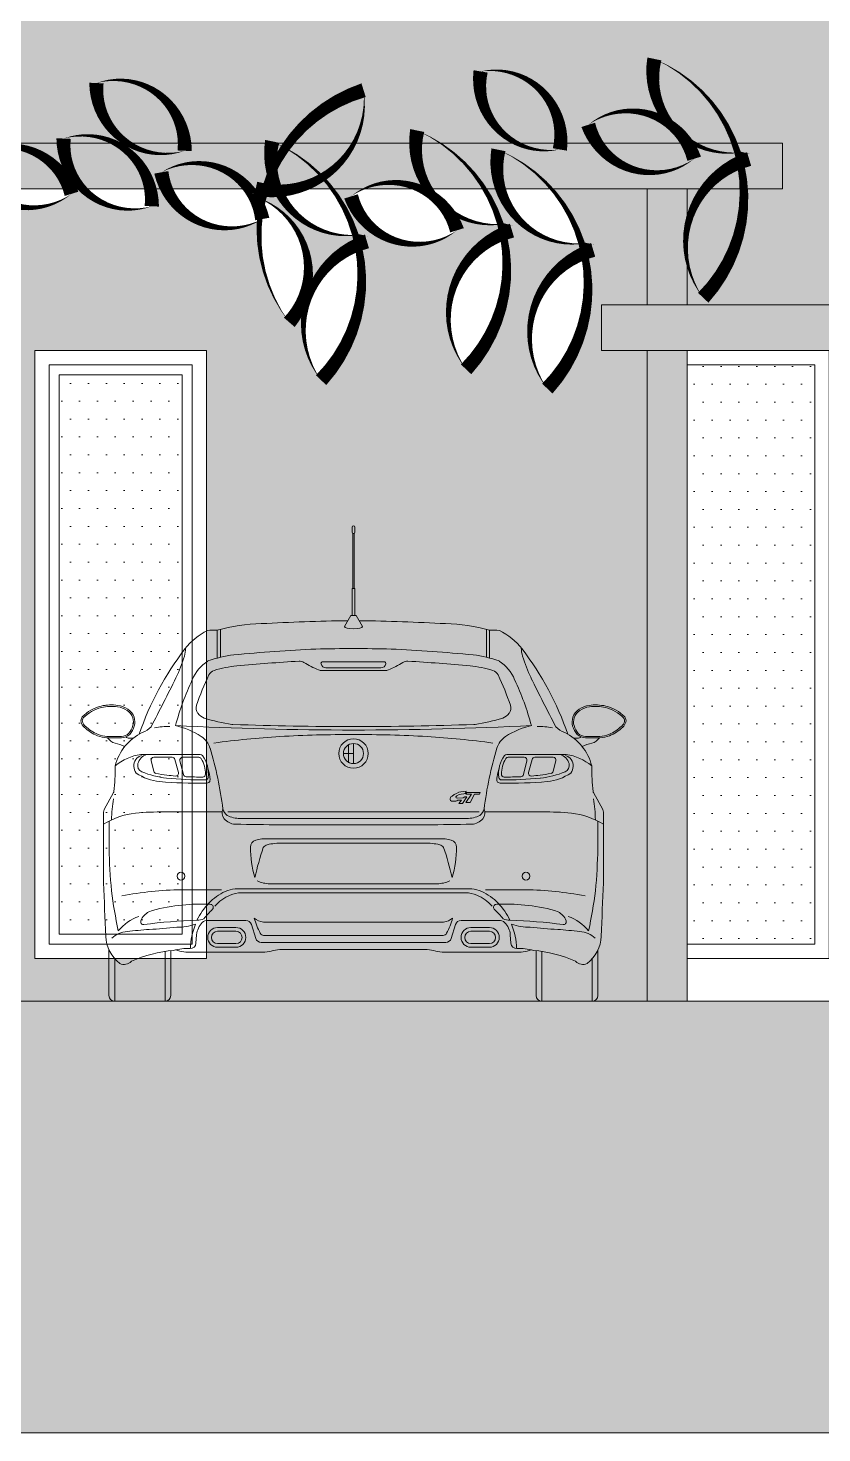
# Model space of a CAD drawing. Header units: metres. Extents: x -183 to 791, y -436 to 125.
# Drawn here: x 491.476 to 494.252, y -312.044 to -307.133 of the extents above; entities that cross this region are included whole.
import ezdxf

# ---------------------------------------------------------------- set-up
doc = ezdxf.new("R2010")
doc.units = ezdxf.units.M
doc.header["$MEASUREMENT"] = 0
doc.header["$XCLIPFRAME"] = 2
for name, color, linetype in [('01_SILNE', 1, 'Continuous'), ('okna', 4, 'Continuous'), ('SRAFA', 251, 'Continuous'), ('srafa fasada', 253, 'Continuous'), ('SRAFY', 3, 'Continuous'), ('SRAFY-TERÉN', 252, 'Continuous'), ('zariz.predmety', 203, 'Continuous')]:
    doc.layers.add(name, color=color, linetype=linetype)
doc.layers.add('FLOATING-WINDOWS', color=2, linetype='Continuous', plot=False)
picture_1 = doc.add_image_def('image1.jpg', size_in_pixel=(500, 333))

msp = doc.modelspace()

# ---------------------------------------------------------------- hatches: boundary and pattern name
at = {"layer": 'SRAFA', "linetype": 'Continuous', "lineweight": 0}
h = msp.add_hatch(dxfattribs=at)
h.set_pattern_fill('DOTS', color=256, style=0)
h.set_pattern_definition([(0, (42.524654, -11.44078), (0.03125, 0.0625), [0, -0.0625])])
h.paths.add_polyline_path([(494.2272, -308.3101), (493.7815, -308.3101), (493.7815, -310.3351), (494.2272, -310.3351)])
h = msp.add_hatch(dxfattribs=at)
h.set_pattern_fill('DOTS', color=256, style=0)
h.paths.add_polyline_path([(492.0153, -308.3451), (491.5853, -308.3451), (491.5853, -310.3001), (492.0153, -310.3001)])
at = {"layer": 'srafa fasada', "linetype": 'Continuous', "lineweight": 0}
msp.add_hatch(color=253, dxfattribs=at).paths.add_polyline_path([(488.2403, -304.5101), (495.5588, -304.5101), (495.5588, -308.1001), (493.7815, -308.1001), (493.7815, -307.6951), (494.114, -307.6951), (494.114, -307.5351), (489.8603, -307.5351), (489.8603, -305.1601), (489.2603, -305.1601), (489.2603, -307.5351), (488.2403, -307.5351)])
h = msp.add_hatch(color=253, dxfattribs=at)
h.dxf.hatch_style = 1
h.paths.add_polyline_path([(493.6415, -308.2601), (493.4815, -308.2601), (493.4815, -308.1001), (493.6415, -308.1001), (493.6415, -307.6951), (493.3073, -307.6951, -0.106346), (493.4126, -307.8869, 0.017027), (493.4312, -307.8847, 0.520567), (493.4523, -307.9083, 0.02656), (493.4212, -307.9195, -0.250948), (493.292, -308.3933, -0.48727), (493.4212, -307.9195, 0.01621), (493.4126, -307.8869, -0.350554), (493.1281, -307.6951), (493.0728, -307.6951, -0.065792), (493.1286, -307.8195, 0.017027), (493.1471, -307.8173, 0.520567), (493.1683, -307.8409, 0.02656), (493.1372, -307.8521, -0.250948), (493.0079, -308.3259, -0.48727), (493.1372, -307.8521, 0.01621), (493.1286, -307.8195, -0.196615), (492.9303, -307.7566, -0.101271), (492.9762, -307.84, -0.520567), (492.6057, -307.7215, -0.053939), (492.6494, -307.6951), (492.5398, -307.6951, -0.08795), (492.6214, -307.8574, 0.017027), (492.6399, -307.8552, 0.520567), (492.6611, -307.8788, 0.02656), (492.63, -307.89, -0.250948), (492.5008, -308.3638, -0.48727), (492.63, -307.89, 0.01621), (492.6214, -307.8574, -0.311031), (492.3512, -307.702, -0.037264), (492.3048, -307.7002, 0.01621), (492.2964, -307.7328, -0.499116), (492.3898, -308.1618, -0.184272), (492.2853, -307.8061, -0.427485), (491.9605, -307.6951), (491.9038, -307.6951, -0.064579), (491.909, -307.756, -0.283495), (491.6673, -307.6951), (491.6222, -307.6951, -0.01943), (491.6283, -307.7125, -0.368889), (491.3204, -307.6951), (491.2007, -307.6951, -0.125126), (491.3323, -307.9151, 0.017027), (491.3509, -307.9129, 0.520567), (491.3721, -307.9365, 0.02656), (491.3409, -307.9477, -0.250948), (491.2117, -308.4215, -0.48727), (491.3409, -307.9477, 0.01621), (491.3323, -307.9151, -0.380564), (491.0407, -307.6951), (491.0395, -307.6951, -0.081967), (490.9381, -307.7002, 0.01621), (490.9297, -307.7328, -0.499116), (491.0231, -308.1618, -0.221401), (490.9297, -307.7328, 0.017027), (490.9124, -307.7256, 0.502047), (490.9065, -307.6951), (490.2637, -307.6951, -0.125126), (490.3953, -307.9151, 0.017027), (490.4139, -307.9129, 0.520567), (490.4351, -307.9365, 0.02656), (490.4039, -307.9477, -0.250948), (490.2747, -308.4215, -0.48727), (490.4039, -307.9477, 0.01621), (490.3953, -307.9151, -0.380564), (490.1036, -307.6951), (489.9202, -307.6951, -0.148939), (490.0878, -307.9477, 0.017027), (490.1064, -307.9455, 0.520567), (490.1276, -307.9691, 0.02656), (490.0964, -307.9803, -0.250948), (489.9672, -308.4541, -0.48727), (490.0964, -307.9803, 0.01621), (490.0878, -307.9477, -0.415304), (489.7917, -307.6951), (489.506, -307.6951, -0.065792), (489.5618, -307.8195, 0.017027), (489.5804, -307.8173, 0.520567), (489.6016, -307.8409, 0.02656), (489.5704, -307.8521, -0.250948), (489.4412, -308.3259, -0.48727), (489.5704, -307.8521, 0.01621), (489.5618, -307.8195, -0.196615), (489.3635, -307.7566, -0.101271), (489.4095, -307.84, -0.284896), (489.1603, -307.8638), (489.1603, -310.5351), (493.6415, -310.5351)])
h.paths.add_polyline_path([(492.1003, -310.3851), (491.5003, -310.3851), (491.5003, -308.2601), (492.1003, -308.2601)], flags=16)
h.paths.add_polyline_path([(492.0503, -310.3351), (491.5503, -310.3351), (491.5503, -308.3101), (492.0503, -308.3101)], flags=0)
h.paths.add_polyline_path([(492.0153, -310.3001), (491.5853, -310.3001), (491.5853, -308.3451), (492.0153, -308.3451)], flags=0)
at = {"layer": 'SRAFY', "linetype": 'Continuous', "lineweight": 0}
for points in [[(494.114, -307.5351), (489.8603, -307.5351), (489.1603, -307.5351), (489.1603, -307.6951), (493.6415, -307.6951), (494.114, -307.6951)], [(493.7815, -307.6951), (493.6415, -307.6951), (493.6415, -308.1001), (493.7815, -308.1001)], [(496.5976, -308.1001), (493.4815, -308.1001), (493.4815, -308.2601), (493.6415, -308.2601), (496.5976, -308.2601)], [(493.7815, -308.2601), (493.6415, -308.2601), (493.6415, -310.5351), (493.7815, -310.5351)]]:
    msp.add_hatch(color=44, dxfattribs=at).paths.add_polyline_path(points)
at = {"layer": 'SRAFY-TERÉN', "linetype": 'Continuous', "lineweight": 0}
msp.add_hatch(color=256, dxfattribs=at).paths.add_polyline_path([(486.7403, -310.5351), (499.4403, -310.5351), (499.4403, -312.0438), (486.7403, -312.0438)])

# ---------------------------------------------------------------- linework, layer by layer
at = {"linetype": 'Continuous', "lineweight": 0}
for p, q in [((492.6096, -308.8953), (492.6096, -308.8778)), ((492.6186, -308.8778), (492.6186, -308.8953)), ((492.6114, -309.092), (492.6114, -308.8989)), ((492.6168, -309.092), (492.6168, -308.8989)), ((492.5823, -309.2247), (492.6051, -309.1864)), ((492.6051, -309.1864), (492.6232, -309.1864)), ((492.6459, -309.2247), (492.6232, -309.1864)), ((492.138, -309.2373), (492.138, -309.3355)), ((492.149, -309.2345), (492.149, -309.3327)), ((493.0793, -309.2345), (493.0793, -309.3327)), ((493.0903, -309.2373), (493.0903, -309.3355)), ((492.6141, -309.3479), (492.5068, -309.3479)), ((492.6141, -309.3479), (492.7215, -309.3479)), ((492.6141, -309.3792), (492.5038, -309.3792)), ((492.6141, -309.3695), (492.518, -309.3695)), ((492.6141, -309.3695), (492.7102, -309.3695)), ((492.6141, -309.3792), (492.7245, -309.3792)), ((492.5966, -309.701), (492.5966, -309.6373)), ((492.6141, -309.7043), (492.6141, -309.634)), ((491.87, -309.6721), (492.0781, -309.6721)), ((492.6141, -309.6691), (492.579, -309.6691)), ((493.3582, -309.6721), (493.1502, -309.6721)), ((491.7427, -309.8641), (491.7749, -309.8053)), ((493.4856, -309.8641), (493.4534, -309.8053)), ((491.7402, -310.121), (491.7402, -309.8737)), ((491.7596, -310.0009), (491.7596, -309.9053)), ((491.9524, -309.8732), (492.1551, -309.8732)), ((492.1745, -309.8732), (492.1932, -309.8732)), ((492.1932, -309.8732), (492.6141, -309.8732)), ((492.6141, -309.896), (492.2173, -309.896)), ((493.0351, -309.8732), (492.6141, -309.8732)), ((492.6141, -309.896), (493.011, -309.896)), ((493.0537, -309.8732), (493.0351, -309.8732)), ((493.2759, -309.8732), (493.0731, -309.8732)), ((493.4687, -310.0009), (493.4687, -309.9053)), ((493.4881, -310.121), (493.4881, -309.8737)), ((492.6141, -309.9187), (492.3585, -309.9187)), ((492.6141, -309.9187), (492.8698, -309.9187)), ((492.6141, -309.9677), (492.2932, -309.9677)), ((492.6141, -309.9821), (492.3662, -309.9821)), ((492.6141, -309.9677), (492.9351, -309.9677)), ((492.6141, -309.9821), (492.8621, -309.9821)), ((492.1528, -310.1449), (492.0117, -310.1449)), ((492.6141, -310.1419), (492.2005, -310.1419)), ((492.6141, -310.1241), (492.3215, -310.1241)), ((492.6141, -310.1241), (492.9068, -310.1241)), ((492.6141, -310.1419), (493.0277, -310.1419)), ((493.0755, -310.1449), (493.2165, -310.1449)), ((492.6141, -310.1561), (492.222, -310.1561)), ((492.6141, -310.1561), (493.0063, -310.1561)), ((492.1052, -310.2523), (492.238, -310.2523)), ((493.1231, -310.2523), (492.9902, -310.2523)), ((492.2572, -310.2664), (492.2722, -310.3151)), ((492.9711, -310.2664), (492.9561, -310.3151)), ((492.0634, -310.3321), (492.0657, -310.3023)), ((492.6141, -310.3292), (492.2913, -310.3292)), ((492.6141, -310.3292), (492.937, -310.3292)), ((493.1649, -310.3321), (493.1625, -310.3023)), ((491.7591, -310.3555), (491.7591, -310.5151)), ((491.7791, -310.5351), (491.7791, -310.3862)), ((491.9552, -310.5351), (491.9552, -310.3605)), ((491.9752, -310.3581), (491.9752, -310.5151)), ((492.2896, -310.3635), (492.0499, -310.3635)), ((492.6141, -310.3536), (492.3786, -310.3536)), ((492.6141, -310.3536), (492.8497, -310.3536)), ((492.9386, -310.3635), (493.1784, -310.3635)), ((493.253, -310.3581), (493.253, -310.5151)), ((493.273, -310.5351), (493.273, -310.3605)), ((493.4491, -310.5351), (493.4491, -310.3862)), ((493.4691, -310.3555), (493.4691, -310.5151)), ((491.7791, -310.5351), (491.9552, -310.5351)), ((493.4491, -310.5351), (493.273, -310.5351))]:
    msp.add_line(p, q, dxfattribs=at)
msp.add_lwpolyline([(492.6193, -309.1864), (492.6193, -309.092), (492.609, -309.092), (492.609, -309.1864)], dxfattribs=at)
for points in [[(491.8478, -309.5728, 0.142576), (491.847, -309.5424, 0.172284), (491.8251, -309.5139, 0.10921), (491.7901, -309.5007, 0.090916), (491.732, -309.5031, 0.147916), (491.6658, -309.5413, 0.269336), (491.6617, -309.5591, 0.133235), (491.6725, -309.5766, 0.087251), (491.7189, -309.6069, 0.099145), (491.7522, -309.6139, 0.00202), (491.8026, -309.6142, 0.204225), (491.8315, -309.6019, 0.128784)], [(491.843, -309.5715, 0.142576), (491.8422, -309.544, 0.172284), (491.8224, -309.5181, 0.10921), (491.7894, -309.5057, 0.090882), (491.7332, -309.5079, 0.14785), (491.6694, -309.5447, 0.269875), (491.6665, -309.5576, 0.133538), (491.676, -309.5729, 0.087251), (491.7209, -309.6023, 0.099145), (491.7522, -309.6089, 0.00202), (491.8026, -309.6092, 0.204225), (491.8279, -309.5985, 0.128784)], [(493.3804, -309.5728, -0.142576), (493.3813, -309.5424, -0.172284), (493.4032, -309.5139, -0.10921), (493.4382, -309.5007, -0.090916), (493.4962, -309.5031, -0.147916), (493.5625, -309.5413, -0.269336), (493.5665, -309.5591, -0.133235), (493.5557, -309.5766, -0.087251), (493.5093, -309.6069, -0.099145), (493.4761, -309.6139, -0.00202), (493.4256, -309.6142, -0.204225), (493.3968, -309.6019, -0.128784)], [(493.3853, -309.5715, -0.142576), (493.3861, -309.544, -0.172284), (493.4059, -309.5181, -0.10921), (493.4389, -309.5057, -0.090882), (493.4951, -309.5079, -0.14785), (493.5588, -309.5447, -0.269874), (493.5617, -309.5576, -0.133538), (493.5523, -309.5729, -0.087251), (493.5074, -309.6023, -0.099145), (493.476, -309.6089, -0.00202), (493.4256, -309.6092, -0.204225), (493.4004, -309.5985, -0.128784)], [(491.9065, -309.6946, -0.490916), (491.9161, -309.6821), (491.9801, -309.6821, -0.341457), (491.9898, -309.6896), (492.0017, -309.7351, -0.515561), (491.9912, -309.7476, -0.006251), (491.9618, -309.7449, -0.032685), (491.9233, -309.7384, -0.277248), (491.916, -309.7312)], [(492.0812, -309.6867, 0.257333), (492.0728, -309.6821), (492.0172, -309.6821, 0.490916), (492.0075, -309.6946), (492.02, -309.7425, 0.328542), (492.0292, -309.75, 0.012197), (492.0868, -309.7513, 0.411031), (492.0968, -309.7413, 0.143932)], [(493.147, -309.6867, -0.257333), (493.1555, -309.6821), (493.2111, -309.6821, -0.490916), (493.2208, -309.6946), (493.2083, -309.7425, -0.328542), (493.1991, -309.75, -0.012197), (493.1415, -309.7513, -0.411031), (493.1315, -309.7413, -0.143932)], [(493.3218, -309.6946, 0.490916), (493.3121, -309.6821), (493.2481, -309.6821, 0.341457), (493.2385, -309.6896), (493.2266, -309.7351, 0.515561), (493.2371, -309.7476, 0.006251), (493.2665, -309.7449, 0.032685), (493.3049, -309.7384, 0.277248), (493.3123, -309.7312)], [(492.2033, -310.2773), (492.1388, -310.2773, 1), (492.1388, -310.3463), (492.2033, -310.3463, 1)], [(492.2033, -310.2903, -1), (492.2033, -310.3333), (492.1388, -310.3333, -1), (492.1388, -310.2903)], [(493.025, -310.2773), (493.0895, -310.2773, -1), (493.0895, -310.3463), (493.025, -310.3463, -1)], [(493.025, -310.2903, 1), (493.025, -310.3333), (493.0895, -310.3333, 1), (493.0895, -310.2903)]]:
    msp.add_lwpolyline(points, format="xyb", close=True, dxfattribs=at)
for points in [[(493.0084, -309.8011), (492.9985, -309.8012), (492.9896, -309.8028), (492.9827, -309.8045), (492.974, -309.8082), (492.9661, -309.8126), (492.9589, -309.8178), (492.9549, -309.8207), (492.9531, -309.8238), (492.9522, -309.8262), (492.9522, -309.8294), (492.9539, -309.8329), (492.957, -309.8354), (492.9645, -309.836), (492.9726, -309.836), (492.9759, -309.8346), (492.9788, -309.8321), (492.9829, -309.8316), (492.9889, -309.8316), (492.9923, -309.8317), (492.9823, -309.8435), (492.9952, -309.8435), (493.0109, -309.82), (493.003, -309.82), (492.9972, -309.8244), (492.9777, -309.8246), (492.9734, -309.8236), (492.9719, -309.8207), (492.9753, -309.8165), (492.984, -309.8119), (492.9912, -309.8107), (492.9997, -309.8095), (493.0043, -309.8092)], [(493.0072, -309.8105), (493.0107, -309.8055), (493.057, -309.8053), (493.0547, -309.8111), (493.0373, -309.8115), (493.0217, -309.8406), (493.0076, -309.8399), (493.0273, -309.8109)]]:
    msp.add_lwpolyline(points, close=True, dxfattribs=at)
for points in [[(492.6141, -310.2581), (492.299, -310.2581, -0.160794), (492.2674, -310.244, 0.056521), (492.2882, -310.2974, 0.221733), (492.2999, -310.3055), (492.6141, -310.3055)], [(492.6141, -310.2581), (492.9293, -310.2581, 0.160794), (492.9609, -310.244, -0.056521), (492.94, -310.2974, -0.221733), (492.9283, -310.3055), (492.6141, -310.3055)]]:
    msp.add_lwpolyline(points, format="xyb", dxfattribs=at)
for centre, radius in [((492.6141, -309.6691), 0.0515), ((492.6141, -309.6691), 0.0352), ((492.0109, -310.0976), 0.0138), ((493.2174, -310.0976), 0.0138)]:
    msp.add_circle(centre, radius, dxfattribs=at)
for centre, radius, start, end in [((492.6141, -308.8778), 0.00449, 0, 180), ((492.6141, -308.8953), 0.00449, 180, 360), ((492.3138, -309.9044), 0.6898, 91.822, 104.7696), ((492.713, -317.1343), 7.9306, 90.85771, 93.04382), ((492.5153, -317.1343), 7.9306, 86.95618, 89.14229), ((492.9144, -309.9044), 0.6898, 75.2304, 88.178), ((492.2019, -309.4398), 0.2237, 116.0048, 142.3726), ((492.1299, -309.4459), 0.2087, 87.7983, 97.1769), ((493.0983, -309.4459), 0.2087, 82.8231, 92.2017), ((493.0263, -309.4398), 0.2237, 37.6274, 63.9952), ((492.8428, -309.9338), 1.0328, 142.3726, 161.2288), ((491.9329, -309.3004), 0.0943, 342.595, 0.1309), ((492.7479, -315.1672), 5.8693, 92.58953, 95.39842), ((492.6021, -313.3107), 4.0086, 89.8286, 91.7076), ((492.6261, -313.3107), 4.0086, 88.2924, 90.1714), ((492.4804, -315.1672), 5.8693, 84.60158, 87.41047), ((493.2954, -309.3004), 0.0943, 179.8691, 197.405), ((492.3855, -309.9338), 1.0328, 18.7712, 37.6274), ((491.4428, -309.1468), 0.608, 334.8978, 342.595), ((492.1781, -309.462), 0.1374, 122.1044, 158.1474), ((492.2599, -309.7931), 0.4736, 97.7929, 109.0793), ((492.2591, -309.8332), 0.4736, 96.3967, 106.1825), ((492.7519, -315.2064), 5.8693, 93.20479, 95.33329), ((492.4254, -309.3763), 0.03, 58.7626, 93.2048), ((492.6475, -309.0102), 0.3981, 238.7626, 247.0271), ((492.5068, -309.3543), 0.00638, 90.4305, 194.7534), ((492.5183, -309.3514), 0.0182, 194.4948, 269.1835), ((492.71, -309.3514), 0.0182, 270.8165, 345.5052), ((492.7214, -309.3543), 0.00638, 345.2466, 89.5695), ((492.5808, -309.0102), 0.3981, 292.9729, 301.2374), ((492.8028, -309.3763), 0.03, 86.7952, 121.2374), ((492.4764, -315.2064), 5.8693, 84.66671, 86.79521), ((492.9692, -309.8332), 0.4736, 73.8175, 83.6033), ((492.9684, -309.7931), 0.4736, 70.9207, 82.2071), ((493.0501, -309.462), 0.1374, 21.8526, 57.8956), ((493.7855, -309.1468), 0.608, 197.405, 205.1022), ((483.0756, -304.9739), 9.9578, 332.47622, 333.57918), ((492.962, -309.8354), 1.0055, 155.0203, 164.7868), ((493.0174, -309.8242), 1.0055, 154.6917, 161.2158), ((492.1355, -309.4072), 0.03, 106.1825, 154.6917), ((492.5038, -309.3492), 0.03, 247.0271, 270), ((492.7245, -309.3492), 0.03, 270, 292.9729), ((493.0928, -309.4072), 0.03, 25.3083, 73.8175), ((492.2109, -309.8242), 1.0055, 18.7842, 25.3083), ((492.2662, -309.8354), 1.0055, 15.2132, 24.9797), ((502.1526, -304.9739), 9.9578, 206.42082, 207.52378), ((492.0938, -309.5101), 0.03, 161.2158, 217.867), ((493.1345, -309.5101), 0.03, 322.133, 18.7842), ((492.1117, -309.4961), 0.0527, 217.867, 248.3241), ((492.3085, -308.8228), 0.754, 253.3334, 260.876), ((492.9197, -308.8228), 0.754, 279.124, 286.6666), ((493.1165, -309.4961), 0.0527, 291.6759, 322.133), ((491.7907, -309.5907), 0.0433, 212.3435, 256.657), ((491.9494, -309.7525), 0.1731, 115.232, 166.4847), ((491.8281, -309.6035), 0.012, 217.7501, 278.5445), ((491.8523, -309.5276), 0.0722, 288.7877, 318.4421), ((491.9667, -309.7831), 0.209, 88.6628, 103.2642), ((491.9338, -309.8362), 0.2709, 56.8184, 77.6386), ((492.6427, -295.8991), 13.6879, 267.27398, 269.88021), ((492.0414, -309.6716), 0.0742, 16.9304, 56.8184), ((492.5631, -312.8738), 3.2708, 93.6201, 97.6746), ((492.1937, -309.5377), 0.03, 260.876, 268.1159), ((492.6427, -295.8871), 13.6879, 268.11589, 269.88021), ((492.5813, -313.4449), 3.842, 89.5104, 93.3532), ((492.5855, -295.8871), 13.6879, 270.11979, 271.88411), ((492.5855, -295.8991), 13.6879, 270.11979, 272.72602), ((492.647, -313.4449), 3.842, 86.6468, 90.4896), ((492.6652, -312.8738), 3.2708, 82.3254, 86.3799), ((493.0346, -309.5377), 0.03, 271.8841, 279.124), ((493.1869, -309.6716), 0.0742, 123.1816, 163.0696), ((493.2945, -309.8362), 0.2709, 102.3614, 123.1816), ((493.2616, -309.7831), 0.209, 76.7358, 91.3372), ((493.3759, -309.5276), 0.0722, 221.5579, 251.2123), ((493.2789, -309.7525), 0.1731, 13.5153, 64.768), ((493.4001, -309.6035), 0.012, 261.4555, 322.2499), ((493.4376, -309.5907), 0.0433, 283.343, 327.6565), ((491.7426, -309.7933), 0.1649, 64.3381, 76.657), ((491.8394, -309.6784), 0.0637, 85.4365, 98.5445), ((490.9255, -310.0112), 1.2407, 6.8732, 16.9304), ((494.3028, -310.0112), 1.2407, 163.0696, 173.1268), ((493.3889, -309.6784), 0.0637, 81.4555, 94.5635), ((493.4856, -309.7933), 0.1649, 103.343, 115.6619), ((491.7908, -309.7144), 0.01, 166.4847, 180.9626), ((491.8962, -309.8489), 0.1788, 98.4091, 130.0595), ((491.8833, -309.7116), 0.0374, 105.6623, 184.0317), ((491.8832, -309.7108), 0.0238, 164.4755, 247.3817), ((491.9059, -309.7171), 0.0475, 108.3899, 164.4755), ((492.0781, -309.6821), 0.01, 35.4687, 90), ((491.9961, -309.7405), 0.1107, 353.8915, 35.4687), ((493.2322, -309.7405), 0.1107, 144.5313, 186.1085), ((493.1502, -309.6821), 0.01, 90, 144.5313), ((493.3223, -309.7171), 0.0475, 15.5245, 71.6101), ((493.3451, -309.7108), 0.0238, 292.6183, 15.5245), ((493.345, -309.7116), 0.0374, 355.9683, 74.3377), ((493.3321, -309.8489), 0.1788, 49.9405, 81.5909), ((493.4374, -309.7144), 0.01, 359.0374, 13.5153), ((491.1731, -309.7248), 0.6078, 352.7282, 0.9626), ((491.8856, -309.7123), 0.0397, 182.8129, 218.7377), ((491.952, -309.5982), 0.1697, 234.9956, 264.689), ((491.9927, -309.4479), 0.3086, 247.3817, 264.0606), ((492.084, -308.5701), 1.1911, 264.0606, 270.5918), ((492.0962, -309.7512), 0.01, 270.5918, 353.8915), ((491.8331, -309.796), 0.2826, 9.2492, 16.5776), ((492.0646, -309.7583), 0.048, 353.6154, 9.2492), ((493.1637, -309.7583), 0.048, 170.7508, 186.3846), ((493.3952, -309.796), 0.2826, 163.4224, 170.7508), ((493.1321, -309.7512), 0.01, 186.1085, 269.4082), ((493.1443, -308.5701), 1.1911, 269.4082, 275.9394), ((493.2356, -309.4479), 0.3086, 275.9394, 292.6183), ((493.2763, -309.5982), 0.1697, 275.311, 305.0044), ((493.3427, -309.7123), 0.0397, 321.2623, 357.1871), ((494.0552, -309.7248), 0.6078, 179.0374, 187.2718), ((491.7661, -309.8005), 0.01, 331.279, 352.7282), ((492.0757, -308.0506), 1.7221, 265.3581, 270.7024), ((492.097, -309.7419), 0.0307, 269.6167, 285.3283), ((492.1033, -309.7627), 0.00901, 281.3543, 353.6154), ((493.1249, -309.7627), 0.00901, 186.3846, 258.6457), ((493.1313, -309.7419), 0.0307, 254.6717, 270.3833), ((493.1526, -308.0506), 1.7221, 269.2976, 274.6419), ((493.4622, -309.8005), 0.01, 187.2718, 208.721), ((492.2313, -309.908), 0.4632, 169.9167, 179.141), ((492.9969, -309.908), 0.4632, 0.859, 10.0833), ((491.7602, -309.8737), 0.02, 151.279, 180), ((491.8816, -310.1435), 0.2676, 96.3245, 121.9054), ((491.9389, -310.7318), 0.8587, 89.101, 95.7981), ((492.1934, -309.8755), 0.0384, 160.6463, 213.7845), ((492.193, -309.8546), 0.0367, 192.8971, 236.5021), ((492.2051, -309.8582), 0.0583, 221.5788, 265.2986), ((492.2161, -309.8036), 0.0924, 242.0103, 270.7379), ((493.0122, -309.8036), 0.0924, 269.2621, 297.9897), ((493.0231, -309.8582), 0.0583, 274.7014, 318.4212), ((493.0352, -309.8546), 0.0367, 303.4979, 347.1029), ((493.0348, -309.8755), 0.0384, 326.2155, 19.3537), ((493.2894, -310.7318), 0.8587, 84.2019, 90.899), ((493.3466, -310.1435), 0.2676, 58.0946, 83.6755), ((493.4681, -309.8737), 0.02, 0, 28.721), ((492.1067, -321.1607), 11.2448, 88.71684, 89.52273), ((493.1216, -321.1607), 11.2448, 90.47727, 91.28316), ((493.655, -309.9661), 1.8957, 181.0516, 185.5196), ((492.2785, -309.9965), 0.025, 104.6156, 178.9934), ((492.6892, -309.9872), 0.4358, 181.1751, 195.3733), ((493.4028, -310.3648), 1.1636, 161.5762, 166.9818), ((492.2971, -310.0342), 0.0667, 93.3494, 111.914), ((492.3198, -310.0127), 0.0262, 106.4637, 143.3327), ((492.3663, -310.2506), 0.2685, 90.0206, 101.5889), ((492.862, -310.2506), 0.2685, 78.4111, 89.9794), ((492.9085, -310.0127), 0.0262, 36.6673, 73.5363), ((491.8255, -310.3648), 1.1636, 13.0182, 18.4238), ((492.9312, -310.0342), 0.0667, 68.086, 86.6506), ((492.9498, -309.9965), 0.025, 1.0066, 75.3844), ((492.5391, -309.9872), 0.4358, 344.6267, 358.8249), ((491.5733, -309.9661), 1.8957, 354.4804, 358.9484), ((342.9862, -316.3665), 148.885, 2.332121, 2.404179), ((493.3501, -309.9529), 1.5941, 187.0447, 192.1562), ((492.0322, -311.3524), 1.2076, 90.9719, 100.8709), ((492.2515, -310.3322), 0.2004, 115.3435, 135.5162), ((492.2283, -310.3159), 0.1763, 99.0816, 110.7939), ((492.3218, -310.0172), 0.1069, 245.6083, 269.8174), ((492.9064, -310.0172), 0.1069, 270.1826, 294.3917), ((492.9999, -310.3159), 0.1763, 69.2061, 80.9184), ((492.9767, -310.3322), 0.2004, 44.4838, 64.6565), ((493.196, -311.3524), 1.2076, 79.1291, 89.0281), ((491.8781, -309.9529), 1.5941, 347.8438, 352.9553), ((642.242, -316.3665), 148.885, 177.595821, 177.667879), ((492.0482, -310.6713), 0.4735, 95.5261, 108.3775), ((492.0859, -310.9125), 0.7174, 88.7074, 96.6677), ((492.2496, -310.3341), 0.2003, 134.7597, 155.7745), ((492.1048, -310.2558), 0.0605, 79.4928, 92.6096), ((492.114, -310.2061), 0.01, 319.9103, 79.4928), ((492.2324, -310.2893), 0.1347, 111.4946, 139.8146), ((492.2207, -310.251), 0.0949, 89.2238, 113.3623), ((493.0076, -310.251), 0.0949, 66.6377, 90.7762), ((492.9958, -310.2893), 0.1347, 40.1854, 68.5054), ((493.1142, -310.2061), 0.01, 100.5072, 220.0897), ((493.1234, -310.2558), 0.0605, 87.3904, 100.5072), ((492.9786, -310.3341), 0.2003, 24.2255, 45.2403), ((493.1424, -310.9125), 0.7174, 83.3323, 91.2926), ((493.1801, -310.6713), 0.4735, 71.6225, 84.4739), ((491.9248, -310.4013), 0.1743, 110.6214, 139.7403), ((491.9254, -310.274), 0.0584, 116.9135, 159.3642), ((492.1172, -312.023), 1.7719, 91.6356, 97.646), ((492.0681, -310.2029), 0.049, 268.2466, 297.7385), ((492.1069, -310.2873), 0.0351, 92.7051, 127.5615), ((491.9916, -310.1445), 0.1422, 314.302, 322.8413), ((491.9578, -310.0746), 0.2142, 313.3601, 319.9103), ((492.238, -310.2723), 0.02, 17.1054, 90), ((492.9902, -310.2723), 0.02, 90, 162.8946), ((493.2705, -310.0746), 0.2142, 220.0897, 226.6399), ((493.1214, -310.2873), 0.0351, 52.4385, 87.2949), ((493.2367, -310.1445), 0.1422, 217.1587, 225.698), ((493.1602, -310.2029), 0.049, 242.2615, 271.7534), ((493.1111, -312.023), 1.7719, 82.354, 88.3644), ((493.3029, -310.274), 0.0584, 20.6358, 63.0865), ((493.3034, -310.4013), 0.1743, 40.2597, 69.3786), ((491.8305, -310.3841), 0.0932, 94.7849, 131.6055), ((492.029, -312.0842), 1.8049, 94.0987, 96.5639), ((491.8801, -310.257), 0.01, 159.3642, 277.646), ((491.8041, -308.4954), 1.7911, 273.0713, 276.1485), ((491.9947, -310.0563), 0.2199, 270.3036, 287.7024), ((492.2838, -310.3571), 0.2402, 157.6717, 178.4448), ((492.1367, -310.3091), 0.0714, 135.9487, 174.494), ((493.0915, -310.3091), 0.0714, 5.506, 44.0513), ((492.9444, -310.3571), 0.2402, 1.5552, 22.3283), ((493.2335, -310.0563), 0.2199, 252.2976, 269.6964), ((493.4242, -308.4954), 1.7911, 263.8515, 266.9287), ((493.1992, -312.0842), 1.8049, 83.4361, 85.9013), ((493.3482, -310.257), 0.01, 262.354, 20.6358), ((493.3978, -310.3841), 0.0932, 48.3945, 85.2151), ((491.8725, -310.3036), 0.1247, 182.0308, 232.6554), ((492.0363, -310.5494), 0.1989, 88.1403, 104.9534), ((492.0434, -310.3306), 0.02, 268.1403, 355.5321), ((492.2913, -310.3092), 0.02, 197.1054, 270), ((492.937, -310.3092), 0.02, 270, 342.8946), ((493.1848, -310.3306), 0.02, 184.4679, 271.8597), ((493.1919, -310.5494), 0.1989, 75.0466, 91.8597), ((493.3557, -310.3036), 0.1247, 307.3446, 357.9692), ((491.8122, -310.3715), 0.0348, 243.8847, 316.7051), ((492.0184, -310.79), 0.4341, 94.4133, 114.6155), ((492.041, -310.2221), 0.1416, 250.089, 273.5953), ((492.2942, -310.2346), 0.129, 267.9526, 281.1937), ((492.3751, -310.5646), 0.211, 89.0653, 105.3489), ((492.8531, -310.5646), 0.211, 74.6511, 90.9347), ((492.934, -310.2346), 0.129, 258.8063, 272.0474), ((493.1872, -310.2221), 0.1416, 266.4047, 289.911), ((493.2098, -310.79), 0.4341, 65.3845, 85.5867), ((493.416, -310.3715), 0.0348, 223.2949, 296.1153), ((491.7791, -310.5151), 0.02, 180, 270), ((491.9552, -310.5151), 0.02, 270, 0), ((493.273, -310.5151), 0.02, 180, 270), ((493.4491, -310.5151), 0.02, 270, 0)]:
    msp.add_arc(centre, radius, start, end, dxfattribs=at)
msp.add_ellipse((492.6141, -309.2247), major_axis=(0.0318, 0), ratio=0.260093, start_param=3.141593, end_param=6.283185, dxfattribs=at)
at = {"layer": '01_SILNE', "linetype": 'Continuous', "lineweight": 0}
msp.add_line((488.2403, -310.5351), (499.4403, -310.5351), dxfattribs=at)
at = {"layer": 'FLOATING-WINDOWS', "linetype": 'Continuous', "lineweight": 0, "flags": 128}
for points in [[(488.2403, -304.5101), (495.5588, -304.5101), (495.5588, -308.1001), (493.7815, -308.1001), (493.7815, -307.6951), (494.114, -307.6951), (494.114, -307.5351), (489.8603, -307.5351), (489.8603, -305.1601), (489.2603, -305.1601), (489.2603, -307.5351), (488.2403, -307.5351)], [(489.1603, -307.6951), (489.1603, -310.5351), (493.6415, -310.5351), (493.6415, -308.2601), (493.4815, -308.2601), (493.4815, -308.1001), (493.6415, -308.1001), (493.6415, -307.6951)], [(491.5003, -308.2601), (492.1003, -308.2601), (492.1003, -310.3851), (491.5003, -310.3851)], [(486.7403, -310.5351), (499.4403, -310.5351), (499.4403, -312.0438), (486.7403, -312.0438)]]:
    msp.add_lwpolyline(points, close=True, dxfattribs=at)
at = {"layer": 'okna', "linetype": 'Continuous', "lineweight": 0}
for points in [[(491.5003, -308.2601), (492.1003, -308.2601), (492.1003, -310.3851), (491.5003, -310.3851)], [(491.5503, -308.3101), (492.0503, -308.3101), (492.0503, -310.3351), (491.5503, -310.3351)], [(491.5853, -308.3451), (492.0153, -308.3451), (492.0153, -310.3001), (491.5853, -310.3001)]]:
    msp.add_lwpolyline(points, close=True, dxfattribs=at)
for points in [[(493.7815, -308.2601), (494.2772, -308.2601), (494.2772, -310.3851), (493.7815, -310.3851)], [(493.7815, -308.3101), (494.2272, -308.3101), (494.2272, -310.3351), (493.7815, -310.3351)]]:
    msp.add_lwpolyline(points, dxfattribs=at)
at = {"layer": 'SRAFY', "linetype": 'Continuous', "lineweight": 0}
for p, q in [((494.114, -307.5351), (486.7403, -307.5351)), ((494.114, -307.6951), (494.114, -307.5351)), ((494.114, -307.6951), (494.114, -307.5351)), ((494.114, -307.6951), (489.1603, -307.6951)), ((493.6415, -308.1001), (493.6415, -307.6951)), ((493.7815, -308.1001), (493.7815, -307.6951)), ((496.5976, -308.1001), (493.4815, -308.1001)), ((493.4815, -308.1001), (493.4815, -308.2601)), ((496.5976, -308.2601), (493.4815, -308.2601)), ((493.6415, -310.5351), (493.6415, -308.2601)), ((493.7815, -310.5351), (493.7815, -308.2601)), ((493.7815, -310.3851), (495.4228, -310.3851)), ((486.7403, -312.0438), (499.4403, -312.0438))]:
    msp.add_line(p, q, dxfattribs=at)
at = {"layer": 'zariz.predmety', "color": 253, "linetype": 'Continuous', "ltscale": 0.001}
for points in [[(493.0587, -307.2846, 0, 0, -0.520567), (493.0587, -307.2846, 0, 0.05, -0.520567), (493.3359, -307.5574, 0, 0.05, -0.520567), (493.0587, -307.2846, 0.05, 0.05, 0)], [(493.8372, -308.0758, 0, 0, -0.520567), (493.8372, -308.0758, 0, 0.05, -0.520567), (493.9976, -307.5908, 0, 0.05, -0.520567), (493.9764, -307.5672, 0, 0.05, -0.520567), (493.6663, -307.241, 0, 0.05, -0.520567), (493.8372, -308.0758, 0.05, 0.05, 0)], [(491.7152, -307.3253, 0, 0, -0.520567), (491.7152, -307.3253, 0, 0.05, -0.520567), (492.0239, -307.562, 0, 0.05, -0.520567), (491.7152, -307.3253, 0.05, 0.05, 0)], [(492.6495, -307.3503, 0, 0, -0.520567), (492.6495, -307.3503, 0, 0.05, -0.520567), (492.2722, -307.6947, 0, 0.05, -0.520567), (492.2791, -307.7256, 0, 0.05, -0.520567), (492.3898, -308.1618, 0, 0.05, -0.520567), (492.6495, -307.3503, 0.05, 0.05, 0)], [(493.8055, -307.5899, 0, 0, -0.520567), (493.8055, -307.5899, 0, 0.05, -0.520567), (493.435, -307.4714, 0, 0.05, -0.520567), (493.8055, -307.5899, 0.05, 0.05, 0)], [(491.6003, -307.5193, 0, 0, -0.520567), (491.6003, -307.5193, 0, 0.05, -0.520567), (491.909, -307.756, 0, 0.05, -0.520567), (491.6003, -307.5193, 0.05, 0.05, 0)], [(493.0079, -308.3259, 0, 0, -0.520567), (493.0079, -308.3259, 0, 0.05, -0.520567), (493.1683, -307.8409, 0, 0.05, -0.520567), (493.1471, -307.8173, 0, 0.05, -0.520567), (492.837, -307.4912, 0, 0.05, -0.520567), (493.0079, -308.3259, 0.05, 0.05, 0)], [(491.6283, -307.7125, 0, 0, -0.520567), (491.6283, -307.7125, 0, 0.05, -0.520567), (491.2578, -307.594, 0, 0.05, -0.520567), (491.6283, -307.7125, 0.05, 0.05, 0)], [(492.5008, -308.3638, 0, 0, -0.520567), (492.5008, -308.3638, 0, 0.05, -0.520567), (492.6611, -307.8788, 0, 0.05, -0.520567), (492.6399, -307.8552, 0, 0.05, -0.520567), (492.3298, -307.5291, 0, 0.05, -0.520567), (492.5008, -308.3638, 0.05, 0.05, 0)], [(493.292, -308.3933, 0, 0, -0.520567), (493.292, -308.3933, 0, 0.05, -0.520567), (493.4523, -307.9083, 0, 0.05, -0.520567), (493.4312, -307.8847, 0, 0.05, -0.520567), (493.121, -307.5586, 0, 0.05, -0.520567), (493.292, -308.3933, 0.05, 0.05, 0)], [(491.9422, -307.6374, 0, 0, -0.520567), (491.9422, -307.6374, 0, 0.05, -0.520567), (492.2954, -307.8006, 0, 0.05, -0.520567), (491.9422, -307.6374, 0.05, 0.05, 0)], [(492.9762, -307.84, 0, 0, -0.520567), (492.9762, -307.84, 0, 0.05, -0.520567), (492.6057, -307.7215, 0, 0.05, -0.520567), (492.9762, -307.84, 0.05, 0.05, 0)]]:
    msp.add_lwpolyline(points, format="xyseb", close=True, dxfattribs=at)

# ---------------------------------------------------------------- pictures from other files: only their frames are drawn
at = {"linetype": 'Continuous', "lineweight": 0}
image = msp.add_image(picture_1, insert=(461.0448, -326.9123), size_in_units=(83.7481, 55.7762), dxfattribs=at)
image.set_boundary_path([(152.9099, 212.3565), (152.9099, 169.0504), (228.7325, 169.0504), (228.7325, 209.5822), (228.7325, 219.178), (228.7325, 226.1008), (228.7325, 234.7236), (210.6369, 234.7236), (211.2926, 221.1412), (211.7604, 221.1412), (211.7604, 220.186), (205.5584, 220.186), (205.5584, 198.7526), (186.8512, 198.7526), (186.8512, 196.066), (184.1646, 196.066), (184.1646, 198.7526), (181.9255, 198.7526), (181.9255, 194.8719), (181.6993, 194.5734), (180.6591, 194.5734), (180.4329, 194.8719), (180.4329, 198.7526), (161.8653, 198.7526), (161.8686, 216.8127), (152.9099, 216.8127), (152.9099, 214.0424), (152.9099, 212.3565)])

doc.saveas('drawing.dxf')
